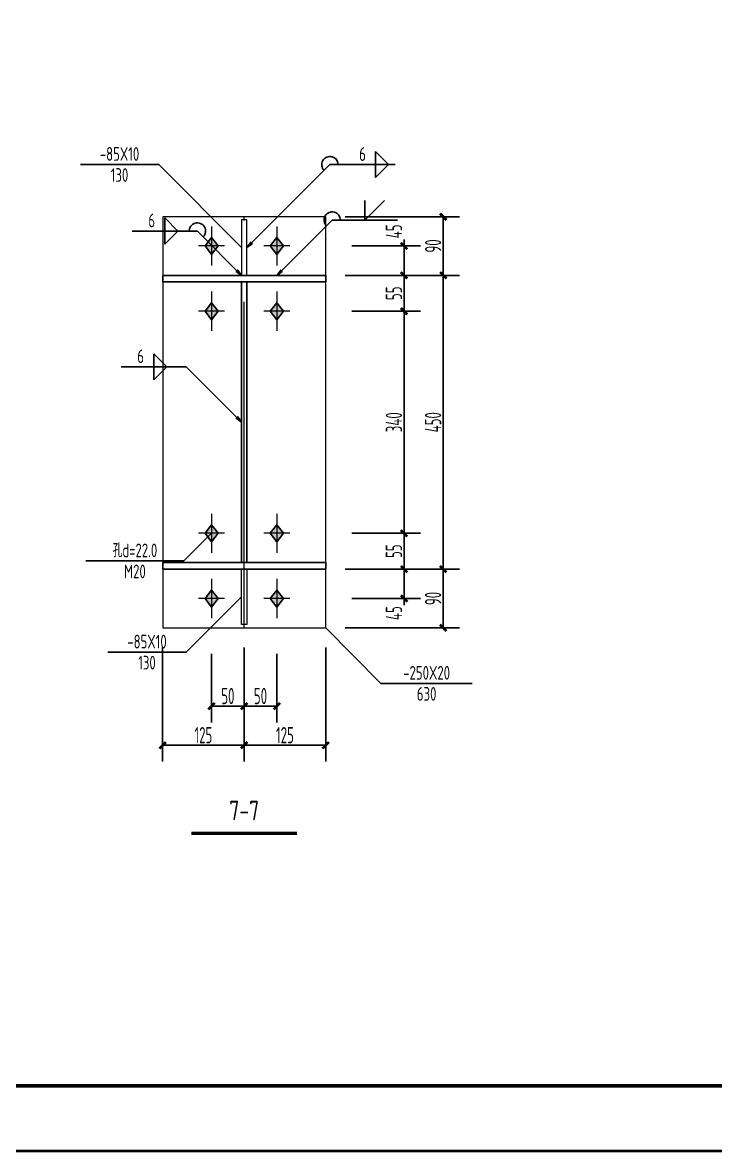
# Model space of a CAD drawing. Extents: x 447413 to 2975780, y -1432727 to 1301644.
# Drawn here: x 2692228 to 2702846, y -1070402 to -1053082 of the extents above; entities that cross this region are included whole.
import ezdxf
from ezdxf.enums import TextEntityAlignment as Align

# ---------------------------------------------------------------- set-up
doc = ezdxf.new("R2010")
doc.units = 0
doc.header["$LTSCALE"] = 1000
doc.header["$MEASUREMENT"] = 0
doc.linetypes.add('线型6', pattern=[8.75, 5, -1.25, 1.25, -1.25])
for name, color, linetype in [('10', 7, 'Continuous'), ('图框', 253, 'Continuous'), ('尺寸标注', 253, 'Continuous'), ('焊缝标注', 253, 'Continuous'), ('螺栓孔标注', 253, 'Continuous'), ('钢板标注', 253, 'Continuous')]:
    doc.layers.add(name, color=color, linetype=linetype)
doc.layers.add('20', color=2, linetype='Continuous', lineweight=18)
doc.styles.add('PkpmHz', font='Pkpmeng', dxfattribs={"width": 0.6, "bigfont": 'hztxt'})
doc.dimstyles.new('Pkpm_1.00', dxfattribs={"dimtxt": 250, "dimasz": 100, "dimexe": 250, "dimexo": 0.0625, "dimgap": 30, "dimtad": 1, "dimdec": 0, "dimrnd": 5, "dimzin": 0, "dimdsep": 46, "dimtxsty": 'PkpmHz', "dimblk1": 'ARCHTICK', "dimblk2": 'ARCHTICK', "dimsah": 1, "dimcen": 0.09, "dimadec": 0, "dimazin": 0, "dimtfac": 1, "dimtdec": 0, "dimtmove": 2, "dimatfit": 1, "dimfxl": 0, "dimtolj": 1, "dimtzin": 0, "dimarcsym": 0})

# ---------------------------------------------------------------- blocks, each defined once
blk = doc.blocks.new('A$C6B0021A6')
at = {"layer": '图框', "color": 2, "const_width": 40, "elevation": -84000}
blk.add_lwpolyline([(20, 84120), (118920, 84120), (118920, 20), (20, 20)], close=True, dxfattribs=at)
at = {"layer": '图框', "color": 153, "const_width": 58, "elevation": -84000}
blk.add_lwpolyline([(111420, 1020), (2520, 1020), (2520, 83120), (111420, 83120)], close=True, dxfattribs=at)
blk = doc.blocks.new('_ArchTick')
at = {"color": 0, "linetype": 'ByBlock', "const_width": 0.4}
blk.add_lwpolyline([(-0.5, -0.5), (0.5, 0.5)], dxfattribs=at)
blk = doc.blocks.new('*D1037')
at = {"layer": 'Defpoints', "color": 0, "linetype": 'Continuous', "transparency": 16777216}
for p in [(2696874, -1056507), (2698074, -1056507), (2696874, -1056957)]:
    blk.add_point(p, dxfattribs=at)
at = {"layer": '尺寸标注', "color": 0, "linetype": 'Continuous', "lineweight": -2, "transparency": 16777216}
for p, q in [((2698074, -1056507), (2698074, -1056407)), ((2697274, -1056507), (2698324, -1056507)), ((2698074, -1056957), (2698074, -1056507)), ((2697274, -1056957), (2698324, -1056957)), ((2698074, -1056957), (2698074, -1057057))]:
    blk.add_line(p, q, dxfattribs=at)
at = {"layer": '尺寸标注', "color": 0, "linetype": 'Continuous', "lineweight": -2, "transparency": 16777216, "xscale": 100, "yscale": 100, "zscale": 100}
for p, rotation in [((2698074, -1056507), 270), ((2698074, -1056957), 90)]:
    blk.add_blockref('_ArchTick', p, dxfattribs=dict(at, rotation=rotation))
at = {"layer": '尺寸标注', "color": 0, "linetype": 'Continuous', "transparency": 16777216, "insert": (2697919, -1056283), "char_height": 250, "attachment_point": 5, "rotation": 90, "style": 'PkpmHz'}
blk.add_mtext('\\A1;45', dxfattribs=at)
blk = doc.blocks.new('*D1038')
at = {"layer": 'Defpoints', "color": 0, "linetype": 'Continuous', "transparency": 16777216}
for p in [(2696874, -1056957), (2698074, -1056957), (2696874, -1057507)]:
    blk.add_point(p, dxfattribs=at)
at = {"layer": '尺寸标注', "color": 0, "linetype": 'Continuous', "lineweight": -2, "transparency": 16777216}
for p, q in [((2697274, -1056957), (2698324, -1056957)), ((2698074, -1057507), (2698074, -1056957)), ((2697274, -1057507), (2698324, -1057507))]:
    blk.add_line(p, q, dxfattribs=at)
at = {"layer": '尺寸标注', "color": 0, "linetype": 'Continuous', "lineweight": -2, "transparency": 16777216, "xscale": 100, "yscale": 100, "zscale": 100}
for p, rotation in [((2698074, -1056957), 90), ((2698074, -1057507), 270)]:
    blk.add_blockref('_ArchTick', p, dxfattribs=dict(at, rotation=rotation))
at = {"layer": '尺寸标注', "color": 0, "linetype": 'Continuous', "transparency": 16777216, "insert": (2697919, -1057232), "char_height": 250, "attachment_point": 5, "rotation": 90, "style": 'PkpmHz'}
blk.add_mtext('\\A1;55', dxfattribs=at)
blk = doc.blocks.new('*D1039')
at = {"layer": 'Defpoints', "color": 0, "linetype": 'Continuous', "transparency": 16777216}
for p in [(2696874, -1061461), (2698074, -1061461), (2696874, -1061911)]:
    blk.add_point(p, dxfattribs=at)
at = {"layer": '尺寸标注', "color": 0, "linetype": 'Continuous', "lineweight": -2, "transparency": 16777216}
for p, q in [((2697274, -1061461), (2698324, -1061461)), ((2698074, -1061461), (2698074, -1061361)), ((2698074, -1061911), (2698074, -1061461)), ((2697274, -1061911), (2698324, -1061911)), ((2698074, -1061911), (2698074, -1062011))]:
    blk.add_line(p, q, dxfattribs=at)
at = {"layer": '尺寸标注', "color": 0, "linetype": 'Continuous', "lineweight": -2, "transparency": 16777216, "xscale": 100, "yscale": 100, "zscale": 100}
for p, rotation in [((2698074, -1061461), 270), ((2698074, -1061911), 90)]:
    blk.add_blockref('_ArchTick', p, dxfattribs=dict(at, rotation=rotation))
at = {"layer": '尺寸标注', "color": 0, "linetype": 'Continuous', "transparency": 16777216, "insert": (2697919, -1062135), "char_height": 250, "attachment_point": 5, "rotation": 90, "style": 'PkpmHz'}
blk.add_mtext('\\A1;45', dxfattribs=at)
blk = doc.blocks.new('*D1040')
at = {"layer": 'Defpoints', "color": 0, "linetype": 'Continuous', "transparency": 16777216}
for p in [(2696874, -1060911), (2698074, -1060911), (2696874, -1061461)]:
    blk.add_point(p, dxfattribs=at)
at = {"layer": '尺寸标注', "color": 0, "linetype": 'Continuous', "lineweight": -2, "transparency": 16777216}
for p, q in [((2697274, -1060911), (2698324, -1060911)), ((2698074, -1061461), (2698074, -1060911)), ((2697274, -1061461), (2698324, -1061461))]:
    blk.add_line(p, q, dxfattribs=at)
at = {"layer": '尺寸标注', "color": 0, "linetype": 'Continuous', "lineweight": -2, "transparency": 16777216, "xscale": 100, "yscale": 100, "zscale": 100}
for p, rotation in [((2698074, -1060911), 90), ((2698074, -1061461), 270)]:
    blk.add_blockref('_ArchTick', p, dxfattribs=dict(at, rotation=rotation))
at = {"layer": '尺寸标注', "color": 0, "linetype": 'Continuous', "transparency": 16777216, "insert": (2697919, -1061186), "char_height": 250, "attachment_point": 5, "rotation": 90, "style": 'PkpmHz'}
blk.add_mtext('\\A1;55', dxfattribs=at)
blk = doc.blocks.new('*D1041')
at = {"layer": 'Defpoints', "color": 0, "linetype": 'Continuous', "transparency": 16777216}
for p in [(2696874, -1057507), (2698074, -1057507), (2696874, -1060911)]:
    blk.add_point(p, dxfattribs=at)
at = {"layer": '尺寸标注', "color": 0, "linetype": 'Continuous', "lineweight": -2, "transparency": 16777216}
for p, q in [((2697274, -1057507), (2698324, -1057507)), ((2698074, -1060911), (2698074, -1057507)), ((2697274, -1060911), (2698324, -1060911))]:
    blk.add_line(p, q, dxfattribs=at)
at = {"layer": '尺寸标注', "color": 0, "linetype": 'Continuous', "lineweight": -2, "transparency": 16777216, "xscale": 100, "yscale": 100, "zscale": 100}
for p, rotation in [((2698074, -1057507), 90), ((2698074, -1060911), 270)]:
    blk.add_blockref('_ArchTick', p, dxfattribs=dict(at, rotation=rotation))
at = {"layer": '尺寸标注', "color": 0, "linetype": 'Continuous', "transparency": 16777216, "insert": (2697919, -1059209), "char_height": 250, "attachment_point": 5, "rotation": 90, "style": 'PkpmHz'}
blk.add_mtext('\\A1;340', dxfattribs=at)
blk = doc.blocks.new('*D1042')
at = {"layer": 'Defpoints', "color": 0, "linetype": 'Continuous', "transparency": 16777216}
for p in [(2695124, -1062361), (2695624, -1062361), (2695624, -1063561)]:
    blk.add_point(p, dxfattribs=at)
at = {"layer": '尺寸标注', "color": 0, "linetype": 'Continuous', "lineweight": -2, "transparency": 16777216}
for p, q in [((2695124, -1062761), (2695124, -1063811)), ((2695624, -1062761), (2695624, -1063811)), ((2695124, -1063561), (2695624, -1063561))]:
    blk.add_line(p, q, dxfattribs=at)
at = {"layer": '尺寸标注', "color": 0, "linetype": 'Continuous', "lineweight": -2, "transparency": 16777216, "xscale": 100, "yscale": 100, "zscale": 100, "rotation": 180}
blk.add_blockref('_ArchTick', (2695124, -1063561), dxfattribs=at)
at = {"layer": '尺寸标注', "color": 0, "linetype": 'Continuous', "lineweight": -2, "transparency": 16777216, "xscale": 100, "yscale": 100, "zscale": 100}
blk.add_blockref('_ArchTick', (2695624, -1063561), dxfattribs=at)
at = {"layer": '尺寸标注', "color": 0, "linetype": 'Continuous', "transparency": 16777216, "insert": (2695374, -1063406), "char_height": 250, "attachment_point": 5, "style": 'PkpmHz'}
blk.add_mtext('\\A1;50', dxfattribs=at)
blk = doc.blocks.new('*D1043')
at = {"layer": 'Defpoints', "color": 0, "linetype": 'Continuous', "transparency": 16777216}
for p in [(2695624, -1062361), (2696124, -1062361), (2696124, -1063561)]:
    blk.add_point(p, dxfattribs=at)
at = {"layer": '尺寸标注', "color": 0, "linetype": 'Continuous', "lineweight": -2, "transparency": 16777216}
for p, q in [((2695624, -1062761), (2695624, -1063811)), ((2696124, -1062761), (2696124, -1063811)), ((2695624, -1063561), (2696124, -1063561))]:
    blk.add_line(p, q, dxfattribs=at)
at = {"layer": '尺寸标注', "color": 0, "linetype": 'Continuous', "lineweight": -2, "transparency": 16777216, "xscale": 100, "yscale": 100, "zscale": 100, "rotation": 180}
blk.add_blockref('_ArchTick', (2695624, -1063561), dxfattribs=at)
at = {"layer": '尺寸标注', "color": 0, "linetype": 'Continuous', "lineweight": -2, "transparency": 16777216, "xscale": 100, "yscale": 100, "zscale": 100}
blk.add_blockref('_ArchTick', (2696124, -1063561), dxfattribs=at)
at = {"layer": '尺寸标注', "color": 0, "linetype": 'Continuous', "transparency": 16777216, "insert": (2695874, -1063406), "char_height": 250, "attachment_point": 5, "style": 'PkpmHz'}
blk.add_mtext('\\A1;50', dxfattribs=at)
blk = doc.blocks.new('*D1044')
at = {"layer": 'Defpoints', "color": 0, "linetype": 'Continuous', "transparency": 16777216}
for p in [(2694374, -1062361), (2695624, -1062361), (2695624, -1064161)]:
    blk.add_point(p, dxfattribs=at)
at = {"layer": '尺寸标注', "color": 0, "linetype": 'Continuous', "lineweight": -2, "transparency": 16777216}
for p, q in [((2694374, -1062661), (2694374, -1064411)), ((2695624, -1062661), (2695624, -1064411)), ((2694374, -1064161), (2695624, -1064161))]:
    blk.add_line(p, q, dxfattribs=at)
at = {"layer": '尺寸标注', "color": 0, "linetype": 'Continuous', "lineweight": -2, "transparency": 16777216, "xscale": 100, "yscale": 100, "zscale": 100, "rotation": 180}
blk.add_blockref('_ArchTick', (2694374, -1064161), dxfattribs=at)
at = {"layer": '尺寸标注', "color": 0, "linetype": 'Continuous', "lineweight": -2, "transparency": 16777216, "xscale": 100, "yscale": 100, "zscale": 100}
blk.add_blockref('_ArchTick', (2695624, -1064161), dxfattribs=at)
at = {"layer": '尺寸标注', "color": 0, "linetype": 'Continuous', "transparency": 16777216, "insert": (2694999, -1064006), "char_height": 250, "attachment_point": 5, "style": 'PkpmHz'}
blk.add_mtext('\\A1;125', dxfattribs=at)
blk = doc.blocks.new('*D1045')
at = {"layer": 'Defpoints', "color": 0, "linetype": 'Continuous', "transparency": 16777216}
for p in [(2695624, -1062361), (2696874, -1062361), (2696874, -1064161)]:
    blk.add_point(p, dxfattribs=at)
at = {"layer": '尺寸标注', "color": 0, "linetype": 'Continuous', "lineweight": -2, "transparency": 16777216}
for p, q in [((2695624, -1062661), (2695624, -1064411)), ((2696874, -1062661), (2696874, -1064411)), ((2695624, -1064161), (2696874, -1064161))]:
    blk.add_line(p, q, dxfattribs=at)
at = {"layer": '尺寸标注', "color": 0, "linetype": 'Continuous', "lineweight": -2, "transparency": 16777216, "xscale": 100, "yscale": 100, "zscale": 100, "rotation": 180}
blk.add_blockref('_ArchTick', (2695624, -1064161), dxfattribs=at)
at = {"layer": '尺寸标注', "color": 0, "linetype": 'Continuous', "lineweight": -2, "transparency": 16777216, "xscale": 100, "yscale": 100, "zscale": 100}
blk.add_blockref('_ArchTick', (2696874, -1064161), dxfattribs=at)
at = {"layer": '尺寸标注', "color": 0, "linetype": 'Continuous', "transparency": 16777216, "insert": (2696249, -1064006), "char_height": 250, "attachment_point": 5, "style": 'PkpmHz'}
blk.add_mtext('\\A1;125', dxfattribs=at)
blk = doc.blocks.new('*D1046')
at = {"layer": 'Defpoints', "color": 0, "linetype": 'Continuous', "transparency": 16777216}
for p in [(2696874, -1061461), (2698674, -1061461), (2696874, -1062361)]:
    blk.add_point(p, dxfattribs=at)
at = {"layer": '尺寸标注', "color": 0, "linetype": 'Continuous', "lineweight": -2, "transparency": 16777216}
for p, q in [((2697174, -1061461), (2698924, -1061461)), ((2698674, -1062361), (2698674, -1061461)), ((2697174, -1062361), (2698924, -1062361))]:
    blk.add_line(p, q, dxfattribs=at)
at = {"layer": '尺寸标注', "color": 0, "linetype": 'Continuous', "lineweight": -2, "transparency": 16777216, "xscale": 100, "yscale": 100, "zscale": 100}
for p, rotation in [((2698674, -1061461), 90), ((2698674, -1062361), 270)]:
    blk.add_blockref('_ArchTick', p, dxfattribs=dict(at, rotation=rotation))
at = {"layer": '尺寸标注', "color": 0, "linetype": 'Continuous', "transparency": 16777216, "insert": (2698519, -1061911), "char_height": 250, "attachment_point": 5, "rotation": 90, "style": 'PkpmHz'}
blk.add_mtext('\\A1;90', dxfattribs=at)
blk = doc.blocks.new('*D1047')
at = {"layer": 'Defpoints', "color": 0, "linetype": 'Continuous', "transparency": 16777216}
for p in [(2696874, -1056957), (2698674, -1056957), (2696874, -1061461)]:
    blk.add_point(p, dxfattribs=at)
at = {"layer": '尺寸标注', "color": 0, "linetype": 'Continuous', "lineweight": -2, "transparency": 16777216}
for p, q in [((2697174, -1056957), (2698924, -1056957)), ((2698674, -1061461), (2698674, -1056957)), ((2697174, -1061461), (2698924, -1061461))]:
    blk.add_line(p, q, dxfattribs=at)
at = {"layer": '尺寸标注', "color": 0, "linetype": 'Continuous', "lineweight": -2, "transparency": 16777216, "xscale": 100, "yscale": 100, "zscale": 100}
for p, rotation in [((2698674, -1056957), 90), ((2698674, -1061461), 270)]:
    blk.add_blockref('_ArchTick', p, dxfattribs=dict(at, rotation=rotation))
at = {"layer": '尺寸标注', "color": 0, "linetype": 'Continuous', "transparency": 16777216, "insert": (2698519, -1059209), "char_height": 250, "attachment_point": 5, "rotation": 90, "style": 'PkpmHz'}
blk.add_mtext('\\A1;450', dxfattribs=at)
blk = doc.blocks.new('*D1048')
at = {"layer": 'Defpoints', "color": 0, "linetype": 'Continuous', "transparency": 16777216}
for p in [(2696874, -1056058), (2698674, -1056058), (2696874, -1056957)]:
    blk.add_point(p, dxfattribs=at)
at = {"layer": '尺寸标注', "color": 0, "linetype": 'Continuous', "lineweight": -2, "transparency": 16777216}
for p, q in [((2697174, -1056058), (2698924, -1056058)), ((2698674, -1056957), (2698674, -1056058)), ((2697174, -1056957), (2698924, -1056957))]:
    blk.add_line(p, q, dxfattribs=at)
at = {"layer": '尺寸标注', "color": 0, "linetype": 'Continuous', "lineweight": -2, "transparency": 16777216, "xscale": 100, "yscale": 100, "zscale": 100}
for p, rotation in [((2698674, -1056058), 90), ((2698674, -1056957), 270)]:
    blk.add_blockref('_ArchTick', p, dxfattribs=dict(at, rotation=rotation))
at = {"layer": '尺寸标注', "color": 0, "linetype": 'Continuous', "transparency": 16777216, "insert": (2698519, -1056507), "char_height": 250, "attachment_point": 5, "rotation": 90, "style": 'PkpmHz'}
blk.add_mtext('\\A1;90', dxfattribs=at)

msp = doc.modelspace()

# ---------------------------------------------------------------- hatches: boundary and pattern name
at = {"layer": '10'}
for points in [[(2695124.5, -1056376.9), (2695024.5, -1056506.9), (2695124.5, -1056636.9), (2695224.5, -1056506.9)], [(2696124.5, -1056376.9), (2696024.5, -1056506.9), (2696124.5, -1056636.9), (2696224.5, -1056506.9)], [(2695124.5, -1057376.9), (2695024.5, -1057506.9), (2695124.5, -1057636.9), (2695224.5, -1057506.9)], [(2696124.5, -1057376.9), (2696024.5, -1057506.9), (2696124.5, -1057636.9), (2696224.5, -1057506.9)], [(2695124.5, -1060781.3), (2695024.5, -1060911.3), (2695124.5, -1061041.3), (2695224.5, -1060911.3)], [(2696124.5, -1060781.3), (2696024.5, -1060911.3), (2696124.5, -1061041.3), (2696224.5, -1060911.3)], [(2695124.5, -1061781.3), (2695024.5, -1061911.3), (2695124.5, -1062041.3), (2695224.5, -1061911.3)], [(2696124.5, -1061781.3), (2696024.5, -1061911.3), (2696124.5, -1062041.3), (2696224.5, -1061911.3)]]:
    msp.add_hatch(color=1, dxfattribs=at).paths.add_polyline_path(points)
at = {"layer": '焊缝标注'}
for points in [[(2695664.5, -1056531.9), (2695745.8, -1056471.9), (2695724.6, -1056450.6)], [(2695584.5, -1056956.9), (2695524.5, -1056875.5), (2695503.2, -1056896.7)], [(2696124.5, -1056956.9), (2696205.8, -1056896.9), (2696184.6, -1056875.6)], [(2695584.5, -1059209.1), (2695524.5, -1059127.7), (2695503.2, -1059148.9)]]:
    msp.add_hatch(color=256, dxfattribs=at).paths.add_polyline_path(points)

# ---------------------------------------------------------------- linework, layer by layer
at = {"layer": '10', "linetype": '线型6', "lineweight": 18}
msp.add_line((2695624.5, -1062365.6, 126000), (2695624.5, -1056052.6, 126000), dxfattribs=at)
at = {"layer": '10', "color": 9, "lineweight": 18}
for p, q in [((2695124.5, -1056206.9, 126000), (2695124.5, -1056806.9, 126000)), ((2696124.5, -1056206.9, 126000), (2696124.5, -1056806.9, 126000)), ((2695324.5, -1056506.9, 126000), (2694924.5, -1056506.9, 126000)), ((2696324.5, -1056506.9, 126000), (2695924.5, -1056506.9, 126000)), ((2695124.5, -1057206.9, 126000), (2695124.5, -1057806.9, 126000)), ((2696124.5, -1057206.9, 126000), (2696124.5, -1057806.9, 126000)), ((2695324.5, -1057506.9, 126000), (2694924.5, -1057506.9, 126000)), ((2696324.5, -1057506.9, 126000), (2695924.5, -1057506.9, 126000)), ((2695124.5, -1060611.3, 126000), (2695124.5, -1061211.3, 126000)), ((2696124.5, -1060611.3, 126000), (2696124.5, -1061211.3, 126000)), ((2695324.5, -1060911.3, 126000), (2694924.5, -1060911.3, 126000)), ((2696324.5, -1060911.3, 126000), (2695924.5, -1060911.3, 126000)), ((2695124.5, -1061611.3, 126000), (2695124.5, -1062211.3, 126000)), ((2696124.5, -1061611.3, 126000), (2696124.5, -1062211.3, 126000)), ((2695324.5, -1061911.3, 126000), (2694924.5, -1061911.3, 126000)), ((2696324.5, -1061911.3, 126000), (2695924.5, -1061911.3, 126000))]:
    msp.add_line(p, q, dxfattribs=at)
at = {"layer": '10', "color": 3}
for p, q in [((2696874.5, -1056956.9, 126000), (2694374.5, -1056956.9, 126000)), ((2694374.5, -1056956.9, 126000), (2694374.5, -1057056.9, 126000)), ((2696874.5, -1057056.9, 126000), (2696874.5, -1056956.9, 126000)), ((2694374.5, -1057056.9, 126000), (2696874.5, -1057056.9, 126000)), ((2695584.5, -1061361.3, 126000), (2695584.5, -1057056.9, 126000)), ((2695664.5, -1061361.3, 126000), (2695664.5, -1057056.9, 126000)), ((2696874.5, -1061361.3, 126000), (2694374.5, -1061361.3, 126000)), ((2694374.5, -1061361.3, 126000), (2694374.5, -1061461.3, 126000)), ((2694374.5, -1061461.3, 126000), (2696874.5, -1061461.3, 126000)), ((2696874.5, -1061461.3, 126000), (2696874.5, -1061361.3, 126000))]:
    msp.add_line(p, q, dxfattribs=at)
at = {"layer": '10', "color": 1, "linetype": 'Continuous', "elevation": 126000}
for points in [[(2695124.5, -1056376.9), (2695024.5, -1056506.9), (2695124.5, -1056636.9), (2695224.5, -1056506.9)], [(2696124.5, -1056376.9), (2696024.5, -1056506.9), (2696124.5, -1056636.9), (2696224.5, -1056506.9)], [(2695124.5, -1057376.9), (2695024.5, -1057506.9), (2695124.5, -1057636.9), (2695224.5, -1057506.9)], [(2696124.5, -1057376.9), (2696024.5, -1057506.9), (2696124.5, -1057636.9), (2696224.5, -1057506.9)], [(2695124.5, -1060781.3), (2695024.5, -1060911.3), (2695124.5, -1061041.3), (2695224.5, -1060911.3)], [(2696124.5, -1060781.3), (2696024.5, -1060911.3), (2696124.5, -1061041.3), (2696224.5, -1060911.3)], [(2695124.5, -1061781.3), (2695024.5, -1061911.3), (2695124.5, -1062041.3), (2695224.5, -1061911.3)], [(2696124.5, -1061781.3), (2696024.5, -1061911.3), (2696124.5, -1062041.3), (2696224.5, -1061911.3)]]:
    msp.add_lwpolyline(points, close=True, dxfattribs=at)
at = {"layer": '10', "const_width": 50, "elevation": 126000}
msp.add_lwpolyline([(2694814.5, -1065510.6), (2696434.5, -1065510.6)], dxfattribs=at)
at = {"layer": '20'}
for p, q in [((2696874.5, -1056057.6, 126000), (2694374.5, -1056057.6, 126000)), ((2694374.5, -1056057.6, 126000), (2694374.5, -1062360.6, 126000)), ((2695664.5, -1056106.9, 126000), (2695584.5, -1056106.9, 126000)), ((2695584.5, -1056106.9, 126000), (2695584.5, -1056956.9, 126000)), ((2695664.5, -1056956.9, 126000), (2695664.5, -1056106.9, 126000)), ((2696874.5, -1062360.6, 126000), (2696874.5, -1056057.6, 126000)), ((2695584.5, -1056956.9, 126000), (2695664.5, -1056956.9, 126000)), ((2695584.5, -1061461.3, 126000), (2695664.5, -1061461.3, 126000)), ((2695584.5, -1062311.3, 126000), (2695584.5, -1061461.3, 126000)), ((2695664.5, -1061461.3, 126000), (2695664.5, -1062311.3, 126000)), ((2694374.5, -1062360.6, 126000), (2696874.5, -1062360.6, 126000)), ((2695664.5, -1062311.3, 126000), (2695584.5, -1062311.3, 126000))]:
    msp.add_line(p, q, dxfattribs=at)
at = {"layer": '焊缝标注'}
for p, q in [((2697637.8, -1055059.6, 126000), (2697837.8, -1055259.6, 126000)), ((2697637.8, -1055259.6, 126000), (2697637.8, -1055059.6, 126000)), ((2695664.5, -1056531.9, 126000), (2696937.8, -1055259.6, 126000)), ((2696937.8, -1055259.6, 126000), (2697937.8, -1055259.6, 126000)), ((2697637.8, -1055459.6, 126000), (2697837.8, -1055259.6, 126000)), ((2697637.8, -1055259.6, 126000), (2697637.8, -1055459.6, 126000)), ((2697473.3, -1056108.7, 126000), (2697473.3, -1055808.7, 126000)), ((2697473.3, -1056108.7, 126000), (2697773.3, -1055808.7, 126000)), ((2694606.5, -1056277.3, 126000), (2694406.5, -1056077.3, 126000)), ((2694406.5, -1056277.3, 126000), (2694406.5, -1056077.3, 126000)), ((2696124.5, -1056956.9, 126000), (2696973.3, -1056108.7, 126000)), ((2696973.3, -1056108.7, 126000), (2697973.3, -1056108.7, 126000)), ((2694906.5, -1056277.3, 126000), (2693906.5, -1056277.3, 126000)), ((2694606.5, -1056277.3, 126000), (2694406.5, -1056477.3, 126000)), ((2694406.5, -1056277.3, 126000), (2694406.5, -1056477.3, 126000)), ((2695584.5, -1056956.9, 126000), (2694906.5, -1056277.3, 126000)), ((2694437, -1058359.6, 126000), (2694237, -1058159.6, 126000)), ((2694237, -1058359.6, 126000), (2694237, -1058159.6, 126000)), ((2694737, -1058359.6, 126000), (2693737, -1058359.6, 126000)), ((2694437, -1058359.6, 126000), (2694237, -1058559.6, 126000)), ((2694237, -1058359.6, 126000), (2694237, -1058559.6, 126000)), ((2695584.5, -1059209.1, 126000), (2694737, -1058359.6, 126000))]:
    msp.add_line(p, q, dxfattribs=at)
at = {"layer": '焊缝标注', "linetype": 'Continuous', "elevation": 126000}
for points in [[(2695664.5, -1056531.9), (2695745.8, -1056471.9), (2695724.6, -1056450.6)], [(2695584.5, -1056956.9), (2695524.5, -1056875.5), (2695503.2, -1056896.7)], [(2696124.5, -1056956.9), (2696205.8, -1056896.9), (2696184.6, -1056875.6)], [(2695584.5, -1059209.1), (2695524.5, -1059127.7), (2695503.2, -1059148.9)]]:
    msp.add_lwpolyline(points, close=True, dxfattribs=at)
at = {"layer": '焊缝标注'}
for centre, start, end in [((2696937.8, -1055259.6, 126000), 0, 224.97719), ((2696973.3, -1056108.7, 126000), 0, 224.97719), ((2694906.5, -1056277.3, 126000), 314.93158, 180)]:
    msp.add_arc(centre, 125, start, end, dxfattribs=at)
at = {"layer": '螺栓孔标注'}
for p, q in [((2695124.5, -1060911.3, 126000), (2694699.4, -1061334.7, 126000)), ((2694699.4, -1061334.7, 126000), (2693199.4, -1061334.7, 126000))]:
    msp.add_line(p, q, dxfattribs=at)
at = {"layer": '螺栓孔标注', "const_width": 0.1, "elevation": 126000}
msp.add_lwpolyline([(2695124.5, -1060911.3, 1), (2695124.4, -1060911.3, 1)], format="xyb", close=True, dxfattribs=at)
at = {"layer": '钢板标注'}
for p, q in [((2694313.2, -1055257.6, 126000), (2693113.2, -1055257.6, 126000)), ((2695584.5, -1056531.9, 126000), (2694313.2, -1055257.6, 126000)), ((2695584.5, -1061886.3, 126000), (2694734.3, -1062733.2, 126000)), ((2696874.5, -1062360.6, 126000), (2697720.6, -1063211.5, 126000)), ((2694734.3, -1062733.2, 126000), (2693534.3, -1062733.2, 126000)), ((2697720.6, -1063211.5, 126000), (2699120.6, -1063211.5, 126000))]:
    msp.add_line(p, q, dxfattribs=at)
at = {"layer": '钢板标注', "const_width": 0.1, "elevation": 126000}
for points in [[(2695584.5, -1056531.9, 1), (2695584.4, -1056531.9, 1)], [(2695584.5, -1061886.3, 1), (2695584.4, -1061886.3, 1)], [(2696874.5, -1062360.6, 1), (2696874.4, -1062360.6, 1)]]:
    msp.add_lwpolyline(points, format="xyb", close=True, dxfattribs=at)

# ---------------------------------------------------------------- block references
msp.add_blockref('A$C6B0021A6', (2617178.3, -1070402.1, 210000))

# ---------------------------------------------------------------- texts
at = {"layer": '10', "style": 'PkpmHz', "width": 0.77}
msp.add_text('7-7', height=300, dxfattribs=at).set_placement((2695624.5, -1065160.6, 126000), align=Align.MIDDLE_CENTER)
at = {"layer": '焊缝标注', "style": 'PkpmHz', "width": 0.71}
for p in [(2697437.8, -1055203, 126000), (2694206.5, -1056220.7, 126000), (2694037, -1058303, 126000)]:
    msp.add_text('6', height=210, dxfattribs=at).set_placement(p, align=Align.CENTER)
at = {"layer": '螺栓孔标注', "style": 'PkpmHz', "width": 0.71}
msp.add_text('孔d=22.0', height=210, dxfattribs=at).set_placement((2693949.4, -1061278.1, 126000), align=Align.CENTER)
msp.add_text('M20', height=210, dxfattribs=at).set_placement((2693949.4, -1061391.3, 126000), align=Align.TOP_CENTER)
at = {"layer": '钢板标注', "style": 'PkpmHz', "width": 0.71}
for s, p in [('-85X10', (2693713.2, -1055201, 126000)), ('-85X10', (2694134.3, -1062676.5, 126000)), ('-250X20', (2698420.6, -1063154.9, 126000))]:
    msp.add_text(s, height=210, dxfattribs=at).set_placement(p, align=Align.CENTER)
for s, p in [('130', (2693713.2, -1055314.2, 126000)), ('130', (2694134.3, -1062789.8, 126000)), ('630', (2698420.6, -1063268.1, 126000))]:
    msp.add_text(s, height=210, dxfattribs=at).set_placement(p, align=Align.TOP_CENTER)

# ---------------------------------------------------------------- dimensions: what is measured, and where the dimension line sits
at = {"layer": '尺寸标注', "linetype": 'Continuous'}
for base, p1, p2, text, override, picture, middle in [((2698674.5, -1056057.6, 126000), (2696874.5, -1056956.9, 126000), (2696874.5, -1056057.6, 126000), '90', {"dimexo": 300, "dimtih": 0, "dimtoh": 0}, '*D1048', (2698519.5, -1056507.3, 126000)), ((2698074.5, -1056956.9, 126000), (2696874.5, -1057506.9, 126000), (2696874.5, -1056956.9, 126000), '55', {"dimexo": 400, "dimtih": 0, "dimtoh": 0}, '*D1038', (2697919.5, -1057231.9, 126000)), ((2698674.5, -1056956.9, 126000), (2696874.5, -1061461.3, 126000), (2696874.5, -1056956.9, 126000), '450', {"dimexo": 300, "dimtih": 0, "dimtoh": 0}, '*D1047', (2698519.5, -1059209.1, 126000)), ((2698074.5, -1057506.9, 126000), (2696874.5, -1060911.3, 126000), (2696874.5, -1057506.9, 126000), '340', {"dimexo": 400, "dimtih": 0, "dimtoh": 0}, '*D1041', (2697919.5, -1059209.1, 126000)), ((2698074.5, -1060911.3, 126000), (2696874.5, -1061461.3, 126000), (2696874.5, -1060911.3, 126000), '55', {"dimexo": 400, "dimtih": 0, "dimtoh": 0}, '*D1040', (2697919.5, -1061186.3, 126000)), ((2698674.5, -1061461.3, 126000), (2696874.5, -1062360.6, 126000), (2696874.5, -1061461.3, 126000), '90', {"dimexo": 300, "dimtih": 0, "dimtoh": 0}, '*D1046', (2698519.5, -1061911, 126000))]:
    dim = msp.add_linear_dim(base=base, p1=p1, p2=p2, angle=90, text=text, dimstyle='Pkpm_1.00', override=override, dxfattribs=at)
    dim.commit()
    dim.dimension.update_dxf_attribs({"geometry": picture, "text_midpoint": middle})
for base, p1, p2, picture, middle in [((2698074.5, -1056506.9, 126000), (2696874.5, -1056956.9, 126000), (2696874.5, -1056506.9, 126000), '*D1037', (2697919.2, -1056283.3, 126000)), ((2698074.5, -1061461.3, 126000), (2696874.5, -1061911.3, 126000), (2696874.5, -1061461.3, 126000), '*D1039', (2697919.2, -1062134.9, 126000))]:
    dim = msp.add_linear_dim(base=base, p1=p1, p2=p2, angle=90, text='45', dimstyle='Pkpm_1.00', override={"dimexo": 400, "dimtih": 0, "dimtoh": 0}, dxfattribs=at)
    dim.commit()
    dim.dimension.update_dxf_attribs({"geometry": picture, "text_midpoint": middle, "dimtype": 128})
for base, p1, p2, text, override, picture, middle in [((2695624.5, -1064160.6, 126000), (2694374.5, -1062360.6, 126000), (2695624.5, -1062360.6, 126000), '125', {"dimexo": 300, "dimtih": 0, "dimtoh": 0}, '*D1044', (2694999.5, -1064005.6, 126000)), ((2695624.5, -1063560.6, 126000), (2695124.5, -1062360.6, 126000), (2695624.5, -1062360.6, 126000), '50', {"dimexo": 400, "dimtih": 0, "dimtoh": 0}, '*D1042', (2695374.5, -1063405.6, 126000)), ((2696124.5, -1063560.6, 126000), (2695624.5, -1062360.6, 126000), (2696124.5, -1062360.6, 126000), '50', {"dimexo": 400, "dimtih": 0, "dimtoh": 0}, '*D1043', (2695874.5, -1063405.6, 126000)), ((2696874.5, -1064160.6, 126000), (2695624.5, -1062360.6, 126000), (2696874.5, -1062360.6, 126000), '125', {"dimexo": 300, "dimtih": 0, "dimtoh": 0}, '*D1045', (2696249.5, -1064005.6, 126000))]:
    dim = msp.add_linear_dim(base=base, p1=p1, p2=p2, text=text, dimstyle='Pkpm_1.00', override=override, dxfattribs=at)
    dim.commit()
    dim.dimension.update_dxf_attribs({"geometry": picture, "text_midpoint": middle})

doc.saveas('drawing.dxf')
